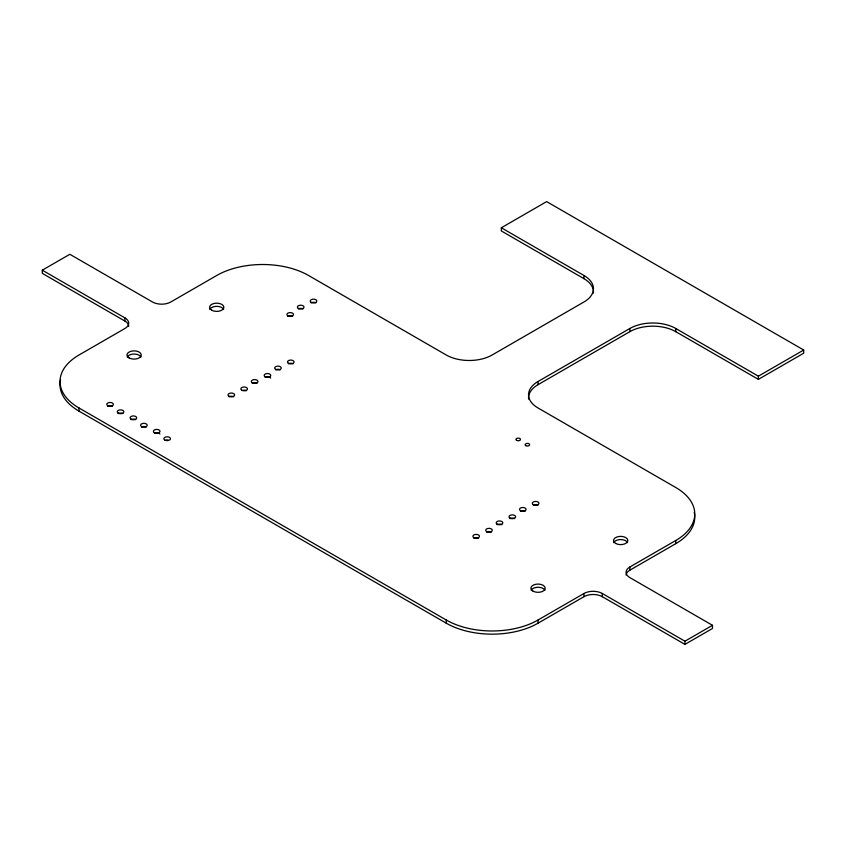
<?xml version="1.0" encoding="UTF-8"?>
<svg xmlns="http://www.w3.org/2000/svg" width="846" height="846" viewBox="0 0 846 846"><rect width="100%" height="100%" fill="white"/><g stroke="black" fill="none" stroke-linecap="round" stroke-linejoin="round"><path stroke-width="1.27" d="M128.729 326.366A12.986 7.498 0 0 0 124.922 321.068L42.3 273.364L42.3 270.181L69.837 254.286L152.47 301.98A12.986 7.498 0 0 0 170.829 301.98L216.735 275.479A64.92 37.478 0 0 1 308.536 275.479L446.244 354.992A32.455 18.739 0 0 0 492.15 354.992L583.952 301.98A32.455 18.739 0 0 0 583.952 275.479L501.329 227.775L501.329 230.958L583.952 278.662A32.455 18.739 0 0 1 593.384 293.139M501.329 227.775L546.643 201.612L803.7 350.022L803.7 353.205L758.376 379.368L675.753 331.664A32.455 18.739 0 0 0 629.858 331.664L538.045 384.666A32.455 18.739 0 0 0 528.613 399.143M626.082 574.994A12.986 7.498 0 0 1 629.858 570.183L675.753 543.682L675.753 540.499A64.92 37.478 0 0 0 675.753 487.497L538.045 407.994A32.455 18.739 0 0 1 538.045 381.493L629.858 328.481A32.455 18.739 0 0 1 675.753 328.481L758.376 376.184L803.7 350.022M42.3 270.181L124.922 317.885A12.986 7.498 0 0 1 124.922 328.481L79.027 354.992A64.92 37.478 0 0 0 79.027 407.994L446.244 620.002A64.92 37.478 0 0 0 538.045 620.002L583.952 593.501A12.986 7.498 0 0 1 602.31 593.501L684.932 641.205L712.48 625.3L712.48 628.483L684.932 644.388L602.31 596.684A12.986 7.498 0 0 0 583.952 596.684L538.045 623.185A64.92 37.478 0 0 1 446.244 623.185L79.027 411.167A64.92 37.478 0 0 1 60.563 379.78M712.48 625.3L629.858 577.596A12.986 7.498 0 0 1 629.858 567L675.753 540.499M758.376 376.184L758.376 379.368M684.932 641.205L684.932 644.388M675.753 328.481L675.753 331.664M629.858 328.481L629.858 331.664M629.858 567L629.858 570.183M602.31 593.501L602.31 596.684M583.952 275.479L583.952 278.662M583.952 593.501L583.952 596.684M538.045 381.493L538.045 384.666M538.045 620.002L538.045 623.185M446.244 620.002L446.244 623.185M124.922 317.885L124.922 321.068M79.027 407.994L79.027 411.167M275.627 369.861A3.299 1.904 0 0 1 280.301 369.861M288.454 363.801A3.299 1.904 0 0 1 293.118 363.801M166.345 440.047A3.299 1.904 0 0 1 168.058 440.047M154.374 433.131A3.299 1.904 0 0 1 159.894 433.987M141.546 427.082A3.299 1.904 0 0 1 146.21 427.082M131.056 419.669A3.299 1.904 0 0 1 135.72 419.669M118.229 413.609A3.299 1.904 0 0 1 122.892 413.609M107.738 406.207A3.299 1.904 0 0 1 112.402 406.207M252.309 383.323A3.299 1.904 0 0 1 256.973 383.323M265.136 377.263A3.299 1.904 0 0 1 270.657 378.12M694.217 512.285A64.92 37.478 0 0 1 675.753 543.682M127.207 357.097A7.138 4.124 0 0 1 134.102 354.04A7.138 4.124 0 0 1 141.007 357.097M531.151 590.318A7.138 4.124 0 0 1 538.045 587.261A7.138 4.124 0 0 1 544.94 590.318M613.773 542.614A7.138 4.124 0 0 1 620.668 539.558A7.138 4.124 0 0 1 627.573 542.614M311.191 302.879A3.299 1.904 0 0 1 315.854 302.879M298.363 308.938A3.299 1.904 0 0 1 303.027 308.938M287.873 316.341A3.299 1.904 0 0 1 292.536 316.341M473.845 538.141A3.299 1.904 0 0 1 478.508 538.141M486.662 532.092A3.299 1.904 0 0 1 491.325 532.092M497.162 524.679A3.299 1.904 0 0 1 501.826 524.679M509.979 518.63A3.299 1.904 0 0 1 514.643 518.63M520.48 511.217A3.299 1.904 0 0 1 525.144 511.217M533.297 505.157A3.299 1.904 0 0 1 537.961 505.157M228.991 396.785A3.299 1.904 0 0 1 233.655 396.785M243.299 390.239A3.299 1.904 0 0 1 246.482 390.725M209.829 309.393A7.138 4.124 0 0 1 216.735 306.347A7.138 4.124 0 0 1 223.63 309.393M275.627 369.374A3.299 1.904 0 0 0 281.147 368.518A3.299 1.904 0 0 0 277.107 366.191A3.299 1.904 0 0 0 275.627 369.374M288.454 363.315A3.299 1.904 0 0 0 293.974 362.458A3.299 1.904 0 0 0 289.935 360.132A3.299 1.904 0 0 0 288.454 363.315M164.864 440.057A3.299 1.904 0 0 0 170.384 439.201A3.299 1.904 0 0 0 166.345 436.864A3.299 1.904 0 0 0 164.864 440.057M154.374 432.644A3.299 1.904 0 0 0 159.894 431.798A3.299 1.904 0 0 0 155.854 429.461A3.299 1.904 0 0 0 154.374 432.644M141.546 426.585A3.299 1.904 0 0 0 147.067 425.739A3.299 1.904 0 0 0 143.027 423.402A3.299 1.904 0 0 0 141.546 426.585M131.056 419.182A3.299 1.904 0 0 0 136.576 418.336A3.299 1.904 0 0 0 132.536 415.999A3.299 1.904 0 0 0 131.056 419.182M118.229 413.123A3.299 1.904 0 0 0 123.749 412.277A3.299 1.904 0 0 0 119.709 409.94A3.299 1.904 0 0 0 118.229 413.123M107.738 405.72A3.299 1.904 0 0 0 113.258 404.864A3.299 1.904 0 0 0 109.219 402.537A3.299 1.904 0 0 0 107.738 405.72M252.309 382.836A3.299 1.904 0 0 0 257.829 381.98A3.299 1.904 0 0 0 253.789 379.653A3.299 1.904 0 0 0 252.309 382.836M265.136 376.777A3.299 1.904 0 0 0 270.657 375.92A3.299 1.904 0 0 0 266.617 373.594A3.299 1.904 0 0 0 265.136 376.777M129.057 357.9A7.138 4.124 0 0 0 141.007 356.05A7.138 4.124 0 0 0 132.262 351.005A7.138 4.124 0 0 0 129.057 357.9M533.001 591.121A7.138 4.124 0 0 0 544.94 589.271A7.138 4.124 0 0 0 536.195 584.216A7.138 4.124 0 0 0 533.001 591.121M615.624 543.418A7.138 4.124 0 0 0 627.573 541.567A7.138 4.124 0 0 0 618.828 536.512A7.138 4.124 0 0 0 615.624 543.418M311.191 302.392A3.299 1.904 0 0 0 316.711 301.546A3.299 1.904 0 0 0 312.671 299.209A3.299 1.904 0 0 0 311.191 302.392M298.363 308.452A3.299 1.904 0 0 0 303.883 307.595A3.299 1.904 0 0 0 299.844 305.269A3.299 1.904 0 0 0 298.363 308.452M287.873 315.854A3.299 1.904 0 0 0 293.393 315.008A3.299 1.904 0 0 0 289.353 312.671A3.299 1.904 0 0 0 287.873 315.854M525.789 445.652A2.274 1.311 0 0 0 529.596 445.059A2.274 1.311 0 0 0 526.815 443.452A2.274 1.311 0 0 0 525.789 445.652M516.61 440.354A2.274 1.311 0 0 0 520.417 439.761A2.274 1.311 0 0 0 517.625 438.154A2.274 1.311 0 0 0 516.61 440.354M473.845 537.654A3.299 1.904 0 0 0 479.354 536.808A3.299 1.904 0 0 0 475.315 534.471A3.299 1.904 0 0 0 473.845 537.654M486.662 531.595A3.299 1.904 0 0 0 492.182 530.749A3.299 1.904 0 0 0 488.142 528.412A3.299 1.904 0 0 0 486.662 531.595M497.162 524.192A3.299 1.904 0 0 0 502.672 523.346A3.299 1.904 0 0 0 498.632 521.009A3.299 1.904 0 0 0 497.162 524.192M509.979 518.133A3.299 1.904 0 0 0 515.5 517.287A3.299 1.904 0 0 0 511.46 514.95A3.299 1.904 0 0 0 509.979 518.133M520.48 510.73A3.299 1.904 0 0 0 525.99 509.874A3.299 1.904 0 0 0 521.95 507.547A3.299 1.904 0 0 0 520.48 510.73M533.297 504.671A3.299 1.904 0 0 0 538.817 503.825A3.299 1.904 0 0 0 534.778 501.488A3.299 1.904 0 0 0 533.297 504.671M228.991 396.298A3.299 1.904 0 0 0 234.511 395.442A3.299 1.904 0 0 0 230.472 393.115A3.299 1.904 0 0 0 228.991 396.298M241.819 390.239A3.299 1.904 0 0 0 247.339 389.382A3.299 1.904 0 0 0 243.299 387.056A3.299 1.904 0 0 0 241.819 390.239M211.68 310.196A7.138 4.124 0 0 0 223.63 308.356A7.138 4.124 0 0 0 214.884 303.302A7.138 4.124 0 0 0 211.68 310.196"/></g></svg>
